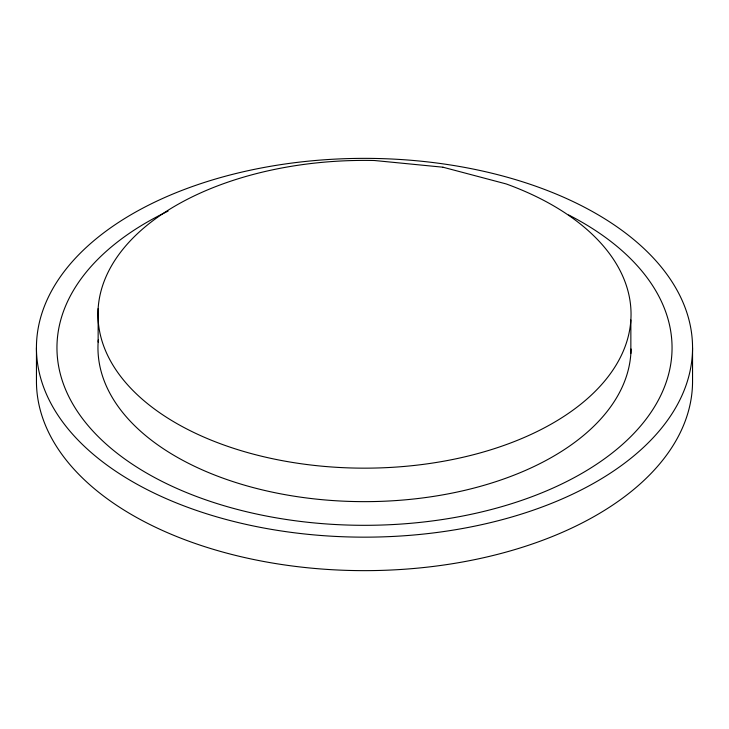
<?xml version="1.0" encoding="UTF-8"?>
<svg xmlns="http://www.w3.org/2000/svg" width="729" height="729" viewBox="0 0 729 729"><rect width="100%" height="100%" fill="white"/><g stroke="black" fill="none" stroke-linecap="round" stroke-linejoin="round"><path stroke-width="1.09" d="M692.55 347.76A328.05 189.394 0 0 1 200.475 511.785A328.05 189.394 0 0 1 200.475 183.735A328.05 189.394 0 0 1 692.55 347.76L692.55 381.24A328.05 189.394 0 0 1 364.5 570.643A328.05 189.394 0 0 1 36.45 381.24L36.45 347.76M630.858 319.958L630.858 353.447M98.142 308.595L98.142 342.074M568.647 214.955A307.547 177.557 0 0 1 583.874 472.201A307.547 177.557 0 0 1 138.118 467.945A307.547 177.557 0 0 1 168.071 211.137M631.032 349A266.541 153.883 0 0 1 356.636 501.579A266.541 153.883 0 0 1 98.306 339.924M442.95 167.205L374.341 160.498A266.541 153.883 0 0 0 110.835 361.529A266.541 153.883 0 0 0 528.17 435.732A266.541 153.883 0 0 0 506.208 183.945L442.95 167.205"/></g></svg>
